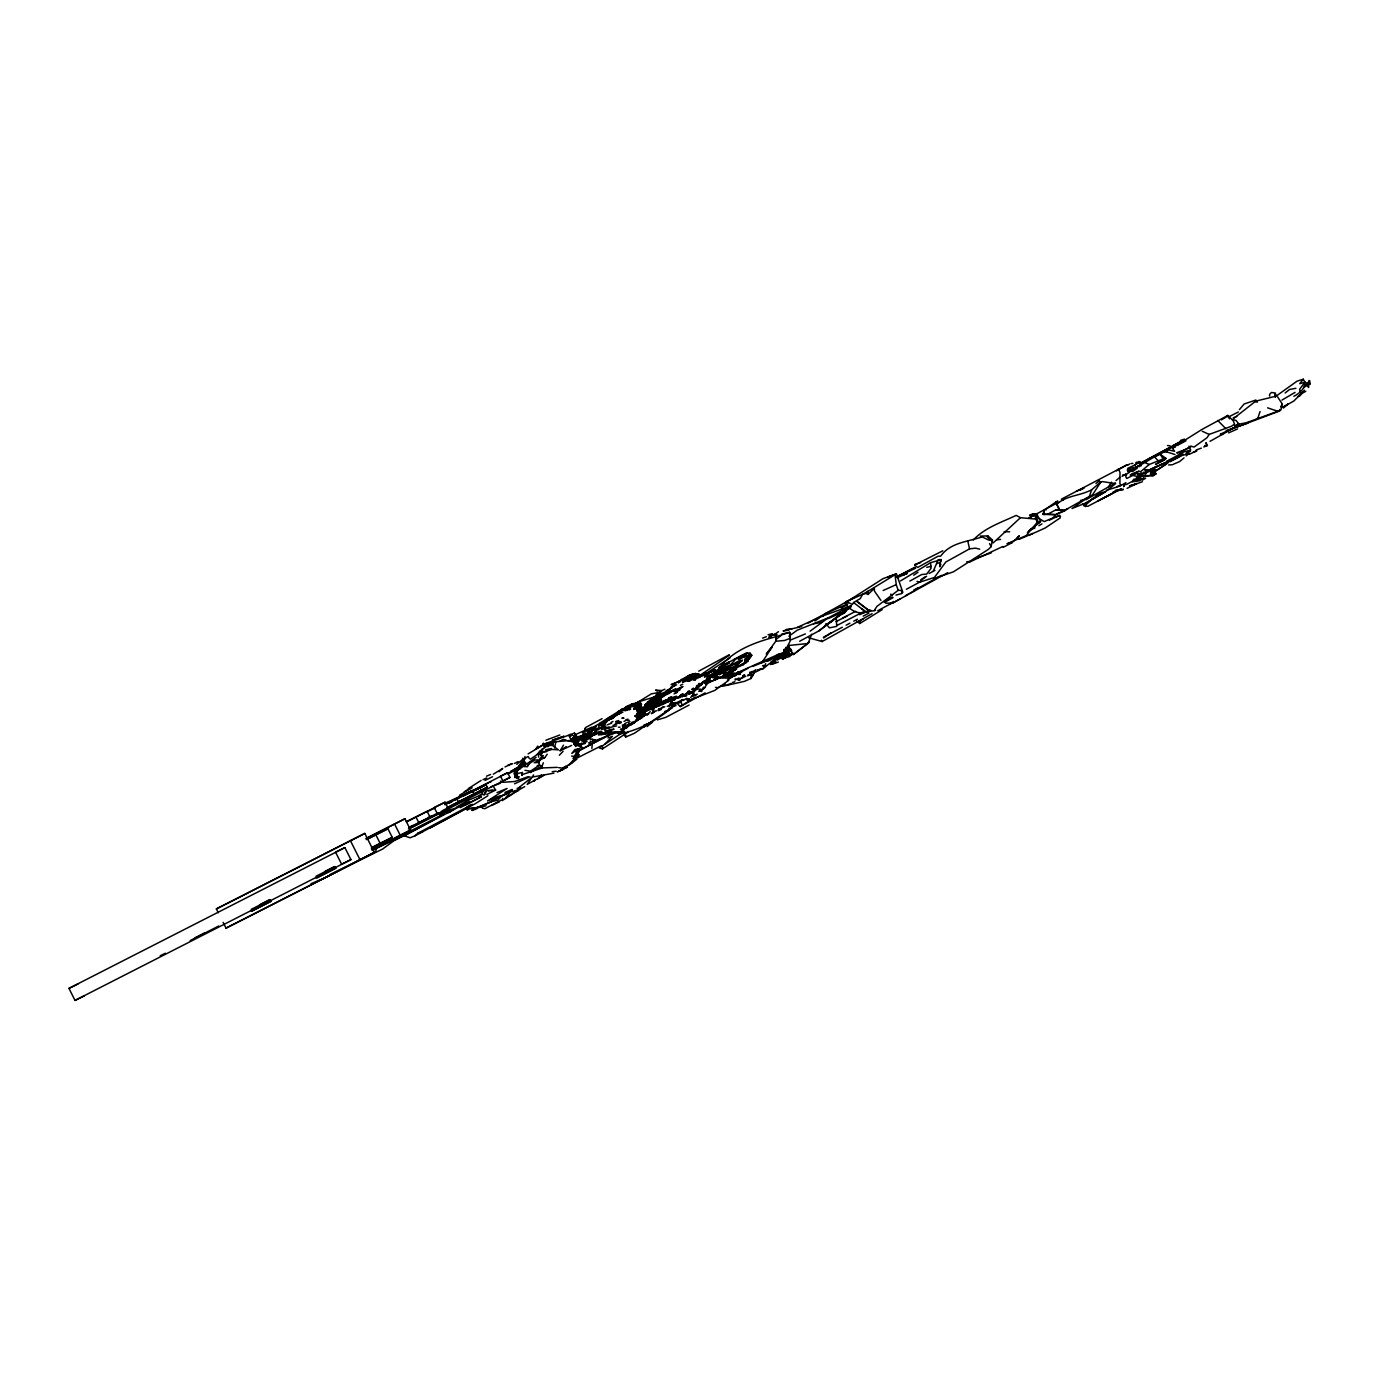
<?xml version="1.0" encoding="UTF-8"?>
<svg xmlns="http://www.w3.org/2000/svg" width="1379" height="1379" viewBox="0 0 1379 1379"><rect width="100%" height="100%" fill="white"/><g stroke="black" fill="none" stroke-linecap="round" stroke-linejoin="round"><path stroke-width="1.5" d="M750.745 673.624L750.004 671.987L750.038 674.659L748.039 674.676M630.289 725.113L634.702 722.337L637.546 718.787L637.77 717.201L635.926 716.459L637.27 716.77C637.322 714.288 637.201 716.735 637.736 718.338L636.546 719.131L639.701 716.718L638.305 716.063L639.339 714.322L638.132 715.236C638.339 715.96 636.719 711.995 639.873 709.702L641.597 709.409C641.838 707.151 644.665 709.03 642.028 708.306M639.115 713.339L640.649 710.495L638.081 712.219M637.253 720.683L639.063 718.787L636.047 721.114M784.754 651.078L786.185 652.267C786.961 647.251 787.495 655.232 786.271 649.664L785.254 650.664L786.444 653.422L787.788 653.387L786.478 654.249M640.632 704.359L638.736 706.513M933.997 578.577L953.475 571.82L988.467 549.307L991.122 546.653L992.449 539.982L987.916 535.931L980.314 536.069L988.674 540.034L992.449 539.982M792.442 653.525L791.167 654.353M639.494 710.426L637.115 710.064L641.476 706.462L639.322 704.6L640.356 702.962L638.081 705.048L632.444 706.565M521.107 763.88L520.728 766.328L519.159 765.759L520.021 768.706L519.159 765.759L523.399 759.226L528.123 756.502L529.502 758.622M577.284 738.937L575.043 736.265L572.113 735.231L570.165 736.455L570.113 734.404L568.924 735.679L571.458 740.368L553.393 741.954L544.171 745.384L548.566 746.418L544.153 746.832L544.739 743.867L574.405 733.111L577.094 736.972L574.405 733.111M635.598 704.583L632.702 705.393C647.372 701.997 638.736 702.566 632.203 703.842M704.617 675.003L704.238 675.848L707.496 674.348L706.531 676.21L707.289 675.451C705.427 677.261 708.703 675.762 707.841 678.089M783.962 649.871L786.444 653.422L782.617 656.214L784.341 650.785L784.151 653.663M1310.05 383.241L1309.74 384.62L1309.809 380.742M791.218 650.922L792.063 653.698L790.512 655.249L788.167 655.111L787.03 652.698L788.443 650.061L788.047 647.216M778.756 656.818L781.203 655.628M592.056 729.784L593.142 727.216L600.796 722.855M728.336 672.297L733.852 674.245L762.794 661.265L772.033 647.13L766.293 654.094L775.791 641.235L776.101 636.684L789.719 632.306L790.115 641.166L784.461 652.319L778.911 655.801L753.193 666.229M634.685 706.014L635.65 705.496L634.081 706.634C638.994 706.737 635.719 703.031 632.22 705.445M860.875 619.602L859.789 623.515L882.146 609.673M641.942 712.271L642.855 711.53L641.269 713.701L640.976 712.805M702.807 674.917L698.619 675.21L695.412 673.417M701.618 691.568L699.998 690.483M645.096 713.236L644.838 715.011L643.683 715.408L643.993 713.891L639.253 719.252L642.131 717.442L644.286 713.701M792.46 653.06L792.373 654.232L792.236 652.767M843.362 612.19C850.533 607.984 841.621 615.844 838.656 615.293M638.736 715.339L637.563 716.184M939.668 564.321L941.254 559.65L930.566 562.684L931.066 568.303L926.705 574.06L921.689 574.526L909.864 581.059M470.015 804.991L467.946 807.491L430.455 827.848M578.766 751.951L579.008 748.642L574.802 749.642L571.82 753.451L579.008 748.642L578.766 751.951L573.009 758.312M1028.751 535.431L1045.265 527.95L1060.279 517.849L1059.348 515.108M1150.586 474.066L1154.516 471.308L1155.947 473.755L1150.586 474.066L1150.689 472.583L1154.516 471.308L1154.912 469.877M1293.847 396.29C1299.259 393.584 1305.017 388.844 1304.93 382.242L1303.276 379.208L1297.053 381.156L1276.075 396.152L1255.7 401.151L1233.55 418.544M517.487 774.653L516.142 776.015L518.659 778.532L517.004 777.997L515.487 773.878L517.47 770.43L536.138 757.347M734.8 660.334L730.267 664.937L719.941 671.263L720.062 673.555L710.34 676.882L717.39 674.262L713.064 676.744L717.235 675.158L715.546 676.779L712.34 677.572L717.235 675.158M694.171 690.931L701.945 684.26L697.274 686.328L698.481 685.604M750.038 674.659L750.228 672.745M664.609 711.581L668.556 709.944L634.34 733.3L625.738 737.007L625.911 735.3M635.219 706.048L635.029 707.013L635.753 706.238M869.408 609.88C861.909 615.948 852.119 611.88 846.482 605.14L845.31 602.761L846.603 601.485L862.53 594.332L866.133 593.418L868.046 594.47L868.391 591.074L896.436 573.854L902.728 591.953L901.521 593.659L896.005 595.056M706.979 680.519L702.945 681.743L706.151 680.278L706.755 678.554C711.495 678.14 707.806 677.727 709.495 677.71M784.099 651.922L784.513 649.509M790.15 649.561L790.27 648.423L791.701 650.733L788.978 648.406L789.305 647.268M785.065 650.974L784.099 654.991M522.4 772.516L521.986 775.429L522.4 772.516L515.487 773.878C521.107 779.687 515.936 778.221 513.988 773.585L515.66 769.947L522.555 765.517L520.728 766.052L515.487 773.878M573.992 740.489C571.389 738.075 570.165 742.195 572.233 741.471L572.871 741.075M634.978 716.097L638.167 714.908L634.978 716.097C641.563 712.322 633.306 706.307 636.839 705.445L636.167 705.927M579.456 736.179L570.596 741.006L578.697 739.437M639.322 705.427C635.46 710.03 639.235 708.909 640.201 706.513M651.957 698.929L653.353 697.774L650.198 701.256L651.095 700.98L648.751 701.463L652.077 699.17M810.094 631.186L827.969 617.982L851.257 605.709L818.798 630.961L799.665 641.252M639.822 708.151L639.528 709.34L642.183 708.444L641.597 709.409L642.907 710.357L645.372 709.737L645.131 712.098M787.03 653.68L788.081 652.267L784.255 656.473L784.737 653.991M709.065 680.864L709.168 679.95L705.462 684.191M740.471 673.107L738.782 672.762L738.592 674.434L740.489 674.314M735.248 678.796L735.093 680.054L738.972 677.968M514.919 775.791L518.211 777.308L514.781 777.36L515.108 774.895L514.936 777.428L518.556 777.135M825.883 623.636L829.382 627.859L836.725 626.376L836.363 618.861M639.184 712.564L638.632 715.098L639.184 713.219M725.182 684.156L722.251 686.346L744.419 681.364L750.831 678.554L751.538 673.486M554.582 747.952L555.72 742.488L553.393 741.954L552.514 745.384L558.392 749.848L552.014 749.435L537.345 753.968L544.895 747.47M585.868 735.386L588.247 734.731L593.591 729.439L595.142 728.767L595.107 729.732M637.736 712.047L639.873 709.702L636.96 710.151L638.029 709.995C636.46 711.478 640.046 714.529 635.926 716.684M783.686 656.076L784.289 654.766L782.186 656.611M558.65 767.672L562.666 768.155L571.716 763.121L575.577 758.416L576.284 753.968L574.647 756.364L571.63 756.071M589.626 734.748L589.074 736.076L592.487 735.49L584.3 738.782M648.957 701.825L647.354 702.618L653.215 698.239M655.404 704.79L657.214 703.014L654.111 704.721L657.076 703.807L658.111 701.601L661.696 700.928L658.834 703.893L661.265 700.98L658.662 702.928L660.334 702.635M1162.583 455.966L1166.013 458.414L1163.807 459.948L1163.014 456.845L1159.842 453.691L1128.332 472.204L1137.003 467.619L1130.987 470.808M639.615 716.58L640.166 716.063C640.356 713.632 643.2 714.65 644.321 711.685L642.597 712.598M1281.936 404.443L1281.108 409.287L1279.143 410.77L1246.392 422.698L1236.894 424.646M643.683 710.668C637.546 714.787 641.321 708.944 639.597 707.617L640.201 707.151M621.36 733.3L599.296 747.918L602.416 748.935L602.744 747.073M663.006 702.394L660.92 704.186L668.367 699.067L665.057 702.514M889.765 603.985L892.299 602.899L877.751 610.725M525.037 756.468L523.537 762.811M588.816 733.99L589.609 732.732M649.268 702.652C650.802 700.928 648.923 703.428 647.458 702.118L648.63 701.773L648.233 702.687M655.094 696.619L659.265 692.413M543.326 762.811L542.188 765.897L530.277 772.464L530.57 771.085L539.482 765.207L542.188 765.897L542.343 767.931L522.176 774.619M578.628 749.917L577.68 752.934L578.921 755.002L574.44 759.743M576.439 739.989L578.37 738.713L576.043 738.868L578.473 739.454M1146.535 471.239L1147.742 469.515M640.89 713.908L638.305 716.063L641.011 715.287L640.166 716.063M516.677 773.309L517.177 770.999L515.66 769.947M635.702 706.634C638.632 709.53 636.667 709.875 640.873 711.736M751.831 655.215L744.539 659.49L746.384 659.283L745.246 660.955L749.555 658.714L745.039 660.558L751.831 655.215L746.642 652.784L724.716 664.437L721.096 669.263L711.202 674.727L706.324 675.71M788.081 652.267L787.547 654.094M638.443 709.53L639.373 708.72M709.668 680.674L708.944 682.657M640.459 704.393L640.339 703.204L641.097 705.669L639.942 706.427M573.767 741.54L574.733 741.592L574.06 744.35L576.784 744.97M649.75 701.687L649.044 702.428M898.177 578.439L898.418 577.439M592.367 743.091L591.85 748.504M687.018 693.534L663.954 703.445L681.329 696.016M783.427 654.336C785.737 653.215 782.376 655.628 783.703 653.232L782.358 655.818M651.819 699.567C649.095 701.859 651.974 698.705 651.078 700.446M1260.061 411.511L1258.01 417.665L1256.2 419.302M502.818 798.338L502.232 800.613L512.678 793.925M610.569 718.39L609.259 719.562L623.429 709.271L621.86 710.03M642.942 709.926L641.924 710.185L643.286 708.703L645.372 709.737L643.217 711.15M719.528 674.641L736.576 664.988L740.73 659.783L731.111 665.35L721.458 667.608M698.067 675.072C696.205 671.228 687.483 675.762 684.329 678.365L694.154 675.02L689.121 676.434L692.413 674.314M649.888 700.687L651.905 699.36L650.112 700.222M376.657 848.085L375.622 851.584L325.134 877.682L310.999 883.698M643.303 714.925L643.959 715.201M645.475 711.788L644.217 714.908M707.393 676.503L709.151 677.175L707.203 676.641M942.805 550.807L914.553 565.08L917.776 567.407L937.961 556.271L940.719 556.116C950.097 542.757 967.144 541.809 981.262 537.189M933.221 571.371L937.961 560.219M582.231 743.109L580.111 747.177L582.472 747.78L575.233 754.692L578.284 757.312L577.284 757.261L577.422 755.468L578.921 755.002L575.388 751.193L577.68 752.934M664.419 695.706L650.922 702.273L652.595 700.187L649.63 701.515M742.092 670.797L741.626 672.176L733.852 674.245M637.805 713.822L637.012 714.184L637.925 712.65M642.131 707.289L641.252 707.53L642.631 707.927M638.787 706.307L637.598 705.565L637.46 709.013L636.357 708.513L636.702 706.927M784.651 652.267L783.996 654.198L783.617 652.853M1308.171 382.931L1309.033 380.432M1046.04 509.989L1046.42 508.937M1308.619 385.517L1308.619 387.516L1306.999 385.241M811.714 634.202L808.146 643.269L793.27 654.68M1044.334 510.971L1042.783 514.315L1047.644 514.281L1055.676 509.92L1064.76 510.282L1089.307 496.474L1091.772 489.666L1100.89 481.892L1098.58 481.081L1100.89 481.892L1100.149 483.236M654.129 699.446L682.743 686.604L676.899 690.241M521.831 764.776L522.624 762.656L525.313 762.122L525.692 762.897L520.762 764.483L519.125 767.707M1180.786 455.294L1172.598 459.948L1183.148 454.053M788.443 650.061L789.029 647.923M789.995 653.663L789.34 655.37L789.288 651.905C790.012 654.042 786.271 651.922 788.288 651.112L788.978 648.406L790.563 651.06M709.151 677.175L707.892 676.693M643.01 714.322L643.372 713.391L639.977 716.528M672.366 691.224L675.658 688.673M689.345 681.295L691.431 679.968M575.25 743.609L574.06 744.35L577.939 743.643L577.715 742.385M661.713 703.049L666.574 699.791L663.161 701.118M781.341 657.145L780.186 657.145L784.117 655.49L780.307 657.352M483.495 790.253L482.081 793.701L479.151 795.752L467.757 800.509L456.242 807.301M643.614 712.615L642.7 712.116M791.563 654.87L792.597 654.111M606.605 720.269L607.725 718.942M709.875 679.985L709.771 678.727M639.253 719.252L640.201 717.976M577.87 750.865L588.816 745.522L590.419 741.885M637.546 718.787L638.718 716.718M644.924 707.72L661.506 699.291L658.593 700.084M588.661 733.076C588.592 730.474 587.868 734.111 589.522 732.318M698.67 691.189L701.239 690.845L703.79 687.742M537.189 765.655L539.482 765.207L538.827 762.449L539.982 759.932L544.757 757.657L547.204 754.227M775.55 634.064L774.688 634.495L776.411 634.719M591.953 731.663L592.125 730.715M485.529 791.46L483.822 795.08L485.546 793.494M625.239 708.168L623.67 709.375L630.358 707.237M1227.534 430.61L1279.005 411.218L1279.815 409.494M655.611 702.376L643.769 709.651L649.75 706.789L648.044 708.013M674.952 699.774L668.108 701.549L676.606 696.671M772.102 635.305L772.757 633.944L770.809 635.236L771.602 636.598M1033.578 515.35L1036.767 513.936L1040.576 521.452L1027.389 532.432M444.055 811.404L443.952 814.231L406.253 834.76L410.252 830.21M672.176 701.325C670.108 703.462 673.331 702.601 669.453 704.273M1102.217 481.564L1115.611 483.615L1105.355 491.82L1086.256 502.801L1072.017 508.523L1086.704 498.233M636.736 709.53L637.684 707.892M751.003 678.554L753.675 672.831M615.379 716.356L620.171 711.512L604.881 721.062L613.362 716.684M679.606 688.397L681.709 686.966M628.652 705.807L625.67 707.651L629.186 705.669L626.962 706.634M765.242 664.575L765.724 663.609M575.595 742.695L579.852 739.885L576.594 742.747L578.508 743.677M644.286 716.08L644.131 714.891M649.871 701.497L654.611 697.136L659.834 695.188L654.611 697.136M542.24 748.849L538.499 753.675L530.432 759.174M638.391 708.375L640.804 707.117M637.46 713.857L638.511 712.633M1035.319 518.521L1037.163 515.091M640.218 707.031L639.287 707.22M1138.054 475.479L1142.95 473.859L1143.949 472.014M637.736 709.892L639.873 709.702L638.029 712.409M940.909 564.287L939.84 566.769L939.771 564.752M683.105 681.536L682.484 682.312L694.482 678.261L699.946 674.538L695.843 674.848L684.846 680.519M705.152 686.828L707.031 684.105M987.916 535.931L987.312 537.017L992.432 541.723M573.319 741.316L577.18 742.161L576.163 742.195M637.477 714.667L640.649 713.874L639.511 714.512M752.176 676.624L755.606 670.573M601.985 731.818L590.281 735.093M1138.985 466.654L1139.606 465.55L1137.192 466.654M485.08 793.597L486.597 790.925M543.36 743.126L542.585 744.212M638.753 706.376L640.821 705.083M637.012 714.184L638.391 712.909M690.638 697.446L693.792 694.43L691.706 696.361M1085.945 499.784L1115.421 482.943M585.334 742.953L584.196 742.798M644.045 710.633L643.562 711.426L645.579 710.909M1100.89 481.892L1092.461 494.906L1089.307 496.474M523.968 766.603L527.243 766.638L529.932 762.139M1111.491 482.133L1108.233 487.27M744.108 674.779L742.85 676.399L744.712 675.055M571.664 745.418L560.15 750.728L563.494 745.143M680.45 696.878L686.794 695.533L684.605 695.809M694.361 689.638L692.155 691.655L693.396 691.603M866.133 593.418L868.391 591.074L862.53 594.332L860.272 598.607L853.549 602.52L852.343 604.502L846.603 601.485M861.513 608.587L866.046 612.035L874.269 610.621L876.872 606.415L898.16 590.35L900.849 590.333L902.624 592.677M689.983 675.52L687.742 676.106L690.534 674.624M605.467 727.336L601.606 727.595L606.639 721.665L618.499 711.909L622.377 710.133M602.192 733.421L603.485 732.628M1163.652 458.707L1149.19 464.499L1140.623 471.687L1138.933 471.29L1130.211 474.945L1138.761 471.204M1175.322 447.037L1172.529 447.951L1201.816 429.524L1227.844 415.424L1233.395 420.974L1234.533 424.232L1231.361 426.301L1209.159 434.419L1207.073 437.677L1194.128 447.02L1191.146 446.331L1179.597 452.674C1169.099 454.329 1190.094 449.054 1190.835 446.175M635.426 720.872L636.064 719.872M673.245 699.36L674.279 697.74L672.021 698.998M671.314 703.6L672.073 702.721M642.786 708.185L646.182 705.238M602.364 726.405L603.209 724.699M1280.695 406.805L1282.367 404.15L1277.592 396.842M527.243 766.638L529.277 763.57L534.931 759.984L539.982 759.932L534.19 762.69L538.827 762.449M708.513 677.813L706.151 680.278M1125.074 484.443L1123.575 486.701L1124.902 484.236M730.215 667.04L720.217 673.142L729.715 668.625L722.63 672.211L725.078 671.935L720.062 673.555L725.182 667.057M741.092 655.749L746.022 655.025L738.161 658.834L747.159 656.111L750.521 653.456L749.521 653.215M1239.393 409.615L1244.134 404.013L1255.924 399.996M634.185 707.91L634.736 707.082L636.891 708.547M671.056 704.048L672.211 701.945L671.866 702.962M533.604 774.912L527.192 784.375L543.74 775.274L537.672 778.859M590.022 729.922L587.471 732.456M651.129 701.704L646.423 706.22M672.521 698.05L676.417 696.136M610.863 732.18L620.067 731.87L628.824 725.975M578.284 757.312L577.422 755.468L568.734 765.259L576.887 759.157M788.978 652.939L789.529 654.353L787.116 655.473C787.633 651.629 784.582 657.076 785.254 653.318M1127.867 465.171L1129.815 463.878M574.457 742.074L573.647 739.971M534.104 781.376L535.362 779.583M537.776 746.091L535.466 749.349L544.739 743.867L553.393 741.954M649.25 707.617L653.715 703.049L648.009 704.462L650.13 704.031M394.859 839.449L388.395 842.293L403.892 835.26M780.48 656.904L783.806 655.835M602.847 724.578L603.192 725.526L604.174 723.285M605.64 731.335L604.985 732.249L614.051 729.129L612.5 729.474M646.079 703.962L644.665 705.514L647.13 703.324M694.482 674.9L696.274 674.348L693.051 675.193M638.322 711.581L637.874 712.822M746.384 659.283L746.504 661.386L749.262 658.559L745.039 660.558M579.869 738.972L582.576 738.972L587.644 735.61L586.127 736.041M647.199 713.874L639.391 718.304M670.918 698.239L671.607 697.291M639.304 709.668L637.064 709.857M650.457 700.049L650.802 699.481M643.045 714.581L641.045 716.563L642.631 715.029M599.71 724.285L598.951 725.285L601.434 723.941L599.71 724.285L600.692 723.199M651.698 699.998L668.987 691.12L664.282 692.861L667.97 691.327M691.655 693.378L692.586 692.741L687.707 693.999M607.208 721.062L605.122 723.475M666.988 700.325L663.902 702.704L669.504 699.463L667.764 700.446L670.401 701.446M708.858 673.159L705.669 674.607L715.408 669.66L710.444 672.435M973.264 540.051C984.606 527.778 1001.378 522.382 1016.185 515.384L1020.443 517.694L1036.698 519.193L1037.336 522.227L1026.148 535.621L1008.066 543.24M783.151 656.214L784.289 654.766M718.873 669.418L720.131 667.798L711.202 674.727L717.321 672.073L719.528 670.125L718.873 669.418L723.716 669.246M786.668 653.767L785.806 654.887L786.909 653.853L787.961 654.784L781.669 657.645L783.703 656.49M1303.672 387.62L1309.102 384L1304.93 382.242L1299.57 389.326L1300.276 392.222M664.35 703.652L645.251 711.374M737.989 680.054L739.833 679.899M842.586 613.741L845.155 611.983L840.259 613.5M650.922 702.273L653.37 700.308M656.956 694.551L658.145 693.068M1303.276 379.208L1299.725 383.672L1304.93 382.242M649.543 702.049L652.353 700.928M639.597 713.391L638.425 714.391M593.332 728.974L592.539 729.956L593.884 728.353M505.11 798.475L511.885 790.184L490.838 801.837L471.721 810.059M614.276 716.046L622.963 712.047M638.029 720.045L639.063 718.787M602.071 721.751L622.515 708.944M639.149 716.77L642.476 716.684M644.079 711.926L644.769 709.789M1145.242 474.204L1146.845 472.29L1153.585 470.17M784.565 653.905L785.444 654.336L785.392 652.974L785.444 655.008L787.099 654.301L786.323 653.508L786.513 654.991L786.702 652.301M518.125 777.653L518.832 776.808L516.142 776.015M786.323 653.508L784.255 656.473M538.913 777.773L541.344 774.929M590.281 733.266L591.091 732.318M642.011 707.72L641.045 708.392M993.19 542.912L1020.443 517.694M1304.5 390.171L1293.95 400.944L1282.539 407.426L1288.245 403.892L1283.418 408.046M610.207 730.043L605.278 732.404L605.984 731.887M639.718 715.891L640.494 715.029M643.855 711.426L652.215 707.393M663.04 706.875L658.231 709.978L658.903 708.668L660.334 709.271M703.204 689.052L705.324 687.207M1164.531 460.069L1155.568 464.378L1166.013 458.414M1210.021 441.332L1236.084 426.645L1238.687 423.732L1236.084 420.509L1232.654 419.44M575.043 736.265L571.682 739.092L575.043 736.265L575.75 738.954M408.632 831.503L405.84 834.571L376.467 848.119M637.46 714.305L637.908 712.96M636.288 706.841L635.943 705.324M544.739 743.867L528.123 753.899M634.805 722.01L630.686 724.578M676.882 703.083C660.8 718.166 641.235 729.732 619.395 734.024L616.292 732.111M645.269 704.979L647.061 703.755M641.924 710.185L644.321 709.737L643.545 709.323M822.746 616.551L825.107 613.689L847.913 603.761M1301.707 393.618L1299.518 395.945L1303.534 391.774L1297.622 396.893M673.659 700.204L674.607 699.205M719.39 667.781C733.473 649.888 755.399 642.183 776.101 636.684M501.835 795.924L497.836 800.13L490.838 801.837M650.25 705.617L651.767 706.014L657.214 703.014M1269.611 394.377L1271.421 392.481L1275.575 393.101M725.009 670.211L719.941 671.263L720.303 672.366L736.989 662.506M578.301 744.66L580.111 743.471L578.37 744.591L578.353 743.384L578.301 744.66L580.507 744.022M626.29 706.927L627.841 705.824L625.67 707.651M652.457 722.217L647.027 726.578M737.144 679.071L738.73 679.623L742.04 677.589M607.725 731.491L609.673 731.715L611.88 729.353L609.966 729.508M559.34 755.209L563.132 751.296M638.753 702.669L636.322 703.411L638.563 702.583L640.39 703.549L637.839 703.324L639.649 702.825M1140.054 473.79L1136.899 473.376L1126.781 478.461M705.134 674.607L707.134 672.59M652.681 699.429L658.972 696.929L655.473 699.929L665.074 694.051M1116.025 480.599L1119.714 477.41M601.606 727.595L603.399 726.785L594.814 729.163M622.205 710.013L621.119 710.874M734.49 676.331L736.645 674.814M578.163 740.713L575.732 741.592L577.077 741.006M578.525 737.817L577.215 739.006M675.779 703.066L683.036 699.532L680.588 700.86M516.78 764.38L522.969 759.105M631.53 722.596L633.357 721.82M1135.641 464.309L1139.847 461.81L1138.864 461.482M531.898 777.36L519.176 787.34M619.688 711.581L621.05 710.254M652.146 701.842L655.801 700.342L652.095 702.376M657.076 703.807L658.628 702.342M653.68 711.702C651.491 709.702 656.042 709.306 652.146 709.358M1040.576 521.452L1028.751 530.932M1132.366 481.874L1139.657 480.771L1143.691 477.703M707.668 677.279L708.134 676.779M599.882 728.681L596.573 729.232L598.538 728.267M641.407 706.307L640.563 707.099L641.614 707.082M647.268 715.115L648.802 713.667L641.045 716.77M1003.205 547.342L1011.927 542.723L1019.391 535.793L1017.409 537.551M507.834 773.895L520.624 765.328M1122.058 476.341L1128.97 472.669M1082.325 504.231L1085.239 505.421L1090.651 500.474M711.736 676.761L720.166 672.349L706.582 676.658M469.274 801.544L403.978 835.76L410.115 837.777L414.993 835.829L417.889 833.192L472.376 804.319M584.748 728.371L584.886 730.06L585.834 727.388L602.071 718.649M679.916 695.964L681.812 694.24M677.744 704.014L680.278 706.565L695.412 697.033M578.49 737.334L588.764 733.249M637.322 720.2L638.529 719.7L635.926 720.717L640.649 718.252M499.043 771.723L502.732 768.431L493.286 774.188M696.55 685.863L706.272 680.778M1186.216 455.897L1188.819 453.605L1182.251 455.432L1169.84 461.827M684.018 695.602L682.312 696.671M1129.435 469.394L1127.281 469.774L1127.746 470.877L1129.435 469.394L1133.055 469.412M713.788 679.14L719.045 676.434M694.878 690.327L695.533 689.759L693.775 690.62L695.464 690.62M610.656 719.338L612.293 718.183M768.999 663.868L762.708 669.229L757.295 669.798M845.31 602.761L882.991 578.663L896.436 573.854L888.024 576.905M658.455 693.413L661.265 691.103M739.127 671.642L727.371 680.106M808.37 642.976L809.404 642.097M693.189 678.106L695.102 677.141L691.706 679.175M722.165 686.035L719.011 686.794M1184.027 457.862L1179.597 461.586L1173.443 464.189M493.682 786.961L495.613 790.098L486.856 794.459M656.145 698.222L660.455 696.171M653.043 711.357L653.594 710.237M745.987 662.713L748.211 660.886L734.197 668.16L745.987 662.713L744.384 662.989M823.625 637.994L830.761 632.961M1153.62 469.653L1152.379 469.584M648.716 712.943L650.285 711.685M574.233 743.264L575.767 742.419M640.873 709.358C638.494 713.495 638.115 708.513 639.977 711.478M736.765 667.695L743.333 664.592M701.221 683.708L702.618 683.57L700.722 683.708M737.575 672.107L738.937 672.538L735.266 674.538L738.61 672.297M516.97 769.758L519.211 767.965M591.281 731.939L586.299 735.559M588.264 738.437L591.143 737.731M713.822 680.157L727.233 674.607L736.489 668.97L727.233 674.607L707.375 683.174M868.046 594.47L874.372 588.35L874.407 591.022L880.905 600.365M464.154 791.891L470.136 788.047M610.414 718.993L613.896 717.356L611.811 718.304M771.792 661.524L773.878 660.369L771.757 662.041L773.619 661.61M1285.142 392.981L1289.624 389.447L1295.898 388.309M674.107 693.913L676.503 692.034M638.27 718.338L642.131 717.442M646.355 711.202L650.043 708.685L646.579 709.564L649.25 709.392L650.526 707.737M623.997 729.457L621.998 730.267L623.808 729.732M588.247 734.731L589.609 733.68M683.019 693.671L677.537 697.757M594.918 727.319L596.245 726.285M655.801 700.342L654.077 701.67L657.628 700.635L654.835 702.083M673.486 691.551L675.986 689.603L673.486 689.638M655.421 707.168L659.576 704.928M777.36 660.11L778.359 659.352M590.608 731.456L591.712 730.629M587.385 734.438L583.886 735.921L589.333 733.007M772.516 635.288L773.223 634.754L771.447 634.771M808.887 642.476L794.442 653.749L792.597 653.215M1057.279 509.868L1058.986 508.575L1055.642 502.18L1058.986 508.575M599.744 723.354L601.192 722.234M1281.987 400.082L1295.071 392.377M694.206 673.866L690.724 675.262M769.878 663.316L771.723 661.903M1095.926 483.512L1099.218 480.978M1142.312 475.962L1144.76 476.686L1155.947 473.755L1152.913 476.083L1145.484 475.41L1138.899 476.944L1136.365 477.927L1142.501 478.823L1132.969 480.478M601.416 729.577L616.603 725.888M681.347 687.69L682.743 686.604M599.141 725.716L600.158 724.94M696.826 685.932L695.843 687.725M1178.493 457.121L1148.586 470.308L1144.708 469.946L1148.052 470.532L1152.827 468.757L1173.908 458.397L1166.479 461.517L1183.734 451.984L1190.715 449.968L1188.922 446.124M683.26 679.64L671.125 684.673L687.656 677.934M774.429 634.599L778.428 631.703M1055.935 502.18L1057.641 500.887M640.873 717.545L643.321 715.856M775.86 639.494L780.876 635.719M818.798 630.961L839.656 615.482M693.499 688.104L691.568 689.448M607.932 718.511L610.104 716.908M603.002 722.596L605.519 720.717M920.689 580.645L926.567 576.267M1057.228 503.835C1066.881 495.32 1080.671 495.802 1091.772 489.666M603.14 725.923L605.019 724.509M544.153 746.832L553.117 743.971L544.171 745.384M602.554 723.441L605.519 721.062L600.52 724.303M656.094 705.979L654.042 706.772L657.921 705.152M784.289 652.974L773.688 658.455L769.103 659.196M398.083 837.674L382.535 849.102L330.133 874.458M634.081 708.496L635.46 707.479M624.946 723.768L626.411 722.699M781.979 654.232L779.497 656.042L780.376 655.387M672.762 690.207L669.556 693.206L662.523 696.447M831.916 621.222L825.056 625.549L840.466 614.758M465.999 807.904L468.688 805.957M602.571 723.027L604.778 721.424M590.212 734.042L588.661 734.317L595.332 732.37M691.034 677.503L692.224 676.641M788.909 636.219L797.269 630.169L827.969 617.982M579.352 737.765L582.179 735.49L581.007 735.765M734.886 673.435L728.44 678.089L719.631 678.02M728.784 680.295L714.874 690.362L688.293 700.704M650.974 701.359L652.595 700.187M704.307 672.642L707.513 673.676L699.222 675.917L729.474 655.128M774.308 658.455L776.446 657.697M696.533 678.037L692.672 679.795L701.032 676.296L698.481 677.796M815.041 620.912L821.194 616.499L851.257 605.709L845.603 610.983L827.883 618.688M635.805 708.048L633.823 709.461L637.184 707.099M775.912 661.317L770.309 664.592M724.716 664.437L718.89 667.97L729.095 663.161M774.843 659.886L772.585 661.506L775.843 659.92M641.545 708.599L649.078 705.41L647.372 706.324M468.36 788.581L481.03 780.462M1132.4 471.67L1136.951 468.464M638.374 710.65L639.27 710.03M899.229 576.836L907.227 573.354L902.004 575.267M690.189 677.33L691.275 676.572M449.657 812.076L455.191 808.215L444.727 811.852L449.657 812.076L448.227 812.679M763.794 666.781L765.793 665.385L763.259 666.85M639.442 708.151L640.494 707.41M659.524 709.857L658.472 710.599L661.403 709.375M667.936 710.788L672.556 707.565L668.712 708.358M585.179 743.522L579.042 744.936M1238.687 423.732L1234.826 426.421L1234.533 424.232M587.747 733.214L586.161 734.317L589.85 731.99M631.186 724.768L634.702 722.337M913.708 575.215L918.018 572.251M1165.703 464.413L1155.947 470.791L1154.051 468.619M675.503 693.43L677.399 692.137M746.918 658.076L751.193 655.99M1168.065 462.844L1155.947 470.791M632.53 723.199L622.463 726.526M807.766 643.528L788.564 645.493M560.15 750.728L566.252 746.556M685.466 694.189L689.569 690.982L687.88 691.465M754.175 670.866L755.778 669.763M921 579.594L924.792 577.043M504.973 792.408L512.195 789.46L505.783 794.373L487.545 800.923L507.076 788.46L496.974 792.597M584.075 738.041L586.833 736.731M651.112 709.168L650.112 709.495L654.232 707.996M628.393 731.887L602.416 748.935M1163.807 459.948L1159.842 453.691M1229.43 418.854L1227.844 415.424M459.431 795.304L472.135 787.737M683.001 680.864L684.863 679.606M1043.61 510.54L1055.642 502.18M1091.565 499.25L1096.753 495.768M1031.389 529.622L1034.767 527.364M777.584 659.179L781.497 656.973M698.498 687.449L696.429 688.69M732.508 673.073L727.578 676.348L721.286 676.934M1137.692 465.895L1139.812 465.292L1139.399 466.602L1140.037 462.827M674.141 685.173L670.522 687.707L675.227 685.07M730.318 657.645L701.687 676.365M775.463 659.334L777.135 658.248M629.462 706.324L626.29 707.892M1030.13 515.901L1033.492 513.695L1029.527 515.074M545.894 740.213L559.84 734.99M651.336 713.357L654.611 711.805L651.577 713.684M676.227 697.498L674.624 698.136M890.472 603.468L893.506 601.485M656.783 694.844L655.611 695.585M517.004 777.997L518.832 776.808M582.334 736.472L579.559 737.282L584.851 734.921M609.863 717.683L612.845 715.977M627.359 726.733L628.962 725.699M639.908 704.048L637.167 704.945M705.427 682.708L704.548 683.277L705.72 682.795M678.985 702.428L680.588 701.411M538.499 753.675L540.706 754.623L542.154 753.71L538.499 753.675L538.586 757.105M586.265 735.507L588.178 733.904M638.218 715.339L639.166 714.736M627.1 706.755L617.844 711.736M735.11 664.471L740.351 661.179M628.445 705.634L632.358 703.704M596.383 732.473L601.02 731.249M729.663 661.679L722.355 665.609M744.729 662.351L748.125 660.231L745.212 661.489M1086.256 502.801L1105.355 491.82M1237.566 428.921L1228.568 432.868M712.15 674.727L710.237 675.917L720.166 672.349M687.569 692.861L688.38 692.361L687.414 692.534M692.896 693.775L694.309 692.879M930.566 562.684L900.504 580.938M634.926 703.997L651.319 693.878L660.679 692.172M1136.606 467.498L1135.572 468.136L1135.176 464.844L1139.847 461.81M659.265 696.412L661.162 695.24M504.197 794.942L511.885 790.184M784.03 650.629L783.651 651.836M1174.96 454.501L1167.323 452.105L1166.375 449.416L1174.615 451.295L1171.271 446.813L1140.795 463.085L1141.088 465.93M656.232 694.999L659.679 693.068M636.133 721.303L632.306 723.492M1238.376 411.976L1228.172 417.13M575.388 738.765L572.302 740.695L578.008 739.196L576.905 739.765M600.554 725.561L601.675 724.871M487.89 795.735L475.359 803.647L414.993 835.829M577.439 741.954L578.663 741.195M596.797 734.076L591.315 735.99M1154.895 457.018L1158.326 454.932M1221.501 419.854L1228.172 415.786L1227.258 415.82M653.577 709.754L651.974 709.944M708.703 682.364L711.357 680.761M728.181 677.106L733.49 673.9M774.998 662.42L772.05 664.213L778.359 662.11M572.785 740.333L573.25 740.678M760.191 669.556L761.794 668.591L758.347 669.884M1038.887 525.709L1041.955 523.882M616.172 714.615L614.775 715.442L618.447 713.753M686.742 698.274L682.846 700.635M747.78 668.367L729.232 678.554M580.921 743.884L575.422 746.47M656.301 706.531L658.214 705.41M605.157 743.85L612.397 736.386L607.967 737.92M745.884 661.058L748.78 659.352L746.504 661.386L746.573 660.127M1155.947 473.755L1153.43 475.065M635.771 702.945L637.925 702.497L636.408 703.083M592.677 729.974L593.591 729.439M778.773 658.783L781.6 657.507M905.503 595.78L908.451 594.039M1158.963 454.863L1165.548 451.002M1142.277 480.237L1145.604 478.289M594.211 729.06L596.021 728.009M730.956 670.918L734.766 669.28L723.803 674.952M621.55 710.788L626.014 708.789M1030.303 529.674L1033.44 527.847M647.802 703.686L649.612 702.635M602.02 732.628L598.383 734.076M671.177 696.791L668.367 698.429L670.073 697.464M623.498 726.699L624.808 725.94M1030.975 516.866L1058.727 502.146M673.573 691L675.986 689.603M788.478 656.283L790.581 655.077M1170.771 459.776L1167.117 461.879L1173.495 459.5M638.115 708.478L639.046 707.944M705.669 674.607L711.305 671.366M671.28 698.17L673.193 697.067M630.996 705.772L630.013 706.324L631.341 705.996M629.289 709.806L630.686 709.013M658.817 694.706L664.592 692.258M676.089 702.463L669.28 705.772L670.832 705.203M947.701 572.699L892.782 603.002L885.697 603.209M624.325 708.823L628.238 707.082L623.842 708.996M582.576 738.972L590.815 735.593M677.313 702.704L673.486 704.79M731.284 677.072L742.143 670.901M867.512 611.983L870.77 610.139M859.962 620.757L863.409 618.809M559.891 741.195L563.149 739.368L566.062 740.006M844.413 611.225L850.757 607.622M705.169 692.879L680.278 706.565M689.104 705.048L665.833 717.339L657.387 719.89M1133.641 480.719L1126.436 484.477M582.49 732.973L595.383 726.905M635.012 721.476L637.236 720.217M872.08 613.689L822.143 641.545L808.611 637.77M615.741 715.184L620.653 713.184M698.877 674.365L695.55 675.9M884.335 602.502L893.023 597.624M1152.827 468.757L1155.464 467.274M482.667 794.39L479.151 795.752M734.49 659.438L736.8 658.145M513.126 793.115L524.727 786.616M941.547 575.319L914.415 590.229M1167.22 450.071L1170.53 448.209M697.257 694.12L692.637 696.412M885.37 600.985L892.454 597.038M808.146 623.118L855.135 597.021M896.35 577.043L914.673 567.269M482.65 808.266L484.891 808.697L501.301 800.079M1140.795 463.085L1184.147 439.729L1172.426 445.917M913.57 590.246L917.966 587.816M892.782 603.002L900.418 598.796M579.094 750.883L610.207 733.835M508.868 795.804L518.59 790.46M785.116 655.37L786.513 654.991M607.915 728.302L609.259 727.578L607.07 728.181M969.075 562.304L1002.809 546.515M909.916 593.177L914.846 590.505M929.136 573.474L934.945 570.354M906.382 589.281L921.517 581.128M698.705 671.159L728.939 654.904M762.621 638.115L766.345 636.719M1116.421 470.842L1127.108 464.775L1061.365 499.181L1063.037 500.422M837.449 625.221L863.168 611.88M745.798 676.175L740.764 678.675M1067.156 509.282L1056.521 514.057L1052.625 518.073L1044.196 521.607L1037.146 517.297L1036.163 513.85M1060.589 516.263L1058.038 516.125L1049.436 520.142M510.437 771.482L518.09 767.413M628.996 709.513L630.306 708.806L625.015 710.874M672.418 686.932L676.693 684.811M784.927 656.732L779.669 658.628M1125.988 482.684L1119.576 486.218L1106.389 490.286M448.916 803.354L452.588 801.389M588.816 745.522L604.554 737.61M598.52 726.164L600.692 725.009M1177.201 445.486L1185.992 440.815M823.384 637.253L842.345 627.204M846.137 625.187L849.929 623.17M853.722 621.171L857.514 619.154M863.185 616.137L868.873 613.121M454.449 800.406L463.758 795.511M748.09 656.059L750.159 654.973M1079.964 490.234L1083.566 488.338M1113.663 492.734L1097.598 501.163L1121.317 488.735L1087.79 506.334L1083.808 505.869M489.786 782.41L491.148 781.686M611.104 722.424L612.966 721.441M1279.005 411.218L1280.712 410.304M476.496 789.529L485.839 784.634L487.235 787.168L447.124 807.922M721.717 671.004L729.887 666.833L726.181 667.057M722.286 676.227L736.489 668.97M1148.707 458.879L1156.964 454.553M1144.225 473.652L1146.845 472.29M372.554 850.36L444.193 813.748M748.814 654.336L750.521 653.456L747.832 653.198L738.472 657.111M745.246 660.955L749.555 658.714M464.654 805.405L481.495 796.683L460.293 807.646M979.711 549.204L975.642 548.152L969.575 548.842L945.822 562.011L934.428 577.456L919.759 582.145L916.983 581.369M499.508 801.751L491.613 805.474M604.588 726.785L606.088 726.009M624.032 721.389L626.1 720.303M744.781 661.954L748.125 660.231M777.256 657.076L778.756 656.301M465.447 794.632L488.511 782.893M842.862 617.913L855.652 611.328M612.638 717.752L614.603 716.735M639.46 710.616L638.391 709.961M777.98 658.697L779.824 657.749M1142.95 473.859L1145.294 472.652M218.296 912.777L216.365 908.933L364.814 833.416L374.467 852.618L226.018 928.136L223.122 922.379M364.814 833.416L216.365 908.933M68.95 988.381L344.871 847.602L350.938 859.634L75 1000.413L68.95 988.381L78.275 983.83M365.866 838.484L404.909 818.764L410.597 830.055L372.433 849.55M368.658 837.294L404.909 818.764M366.245 839.552L387.93 828.745L392.239 837.329L371.279 848.033M366.969 839.466L387.93 828.745M618.499 711.909L620.378 711.771L616.723 713.512M406.322 821.66L427.094 811.3L430.058 817.195L409.098 827.9M407.064 821.625L445.089 802.199L448.313 808.611L408.374 829.003M445.124 803.974L472.256 790.477L474.238 794.425L441.935 810.921M445.641 804.06L472.256 790.477M444.865 804.802L507.61 772.74L509.971 777.446L409.735 828.503M462.672 796.441L485.994 784.685L470.722 792.477M446.744 807.715L487.235 787.168M409.098 827.348L412.907 825.4M428.111 817.626L431.903 815.696M409.27 827.555L438.126 812.869M195.18 937.737L204.713 932.876M259.993 904.624L269.526 899.746M324.806 871.511L334.339 866.633M372.468 847.154L392.239 837.329M190.181 940.581L218.778 925.964M251.185 909.399L270.25 899.66M315.998 876.286L335.063 866.546M251.357 911.191L270.439 901.435M316.222 878.044L335.304 868.305M371.537 849.774L410.597 830.055M252.254 910.967L271.318 901.228M317.118 877.82L336.183 868.081M226.018 928.136L374.467 852.618M509.265 773.326L518.487 768.637M719.011 668.022L722.975 666.005M748.573 655.025L749.935 654.336M557.288 772.085L567.476 767.207M677.985 681.709L681.054 680.14M797.441 627.324L821.194 616.499M664.781 706.772L661.437 708.048M835.984 621.653L847.034 616.068M624.584 731.387L619.395 734.024L616.085 731.973M867.219 611.345L859.669 614.706M1172.598 459.948L1174.339 459.069M567.407 766.741L558.323 771.344L562.787 769.861M782.272 659.076L783.755 658.335M435.057 815.213L451.157 809.387M732.835 668.039L729.37 669.78L732.68 668.522M657.921 706.203L660.438 705.117M680.175 697.464L676.193 698.412M577.473 757.829L601.658 745.643M1158.101 465.533L1148.052 470.532M1142.415 481.736L1129.608 486.253L1136.744 483.391M608.673 719.648L609.914 719.028M677.796 690.965L679.968 689.879M846.62 609.57L850.429 607.674M724.061 674.607L734.766 669.28M514.419 763.466L518.194 761.587M612.948 725.492L618.964 722.855M1127.108 488.321L1135.589 484.167M580.283 738.523L581.783 737.782M697.274 686.328L701.273 684.243M607.932 720.321L609.621 719.493M395.687 839.828L405.185 835.157M485.012 780.411L492.544 776.722M710.961 671.832L715.408 669.66M1032.888 533.414L1019.236 539.292M344.871 847.602L335.562 852.153L341.613 864.185L350.938 859.634M724.975 665.074L728.698 663.265M445.089 802.199L434.195 807.508L437.419 813.92L448.313 808.611M507.61 772.74L500.525 776.205L502.887 780.91L509.971 777.446M654.111 704.721L656.49 703.773L655.111 703.686M474.238 794.425L458.517 802.095L456.535 798.148M430.058 817.195L418.802 822.677L415.855 816.799M160.188 955.785L165.394 953.234M696.343 694.688L694.551 694.74M75 1000.413L84.326 995.862M482.995 779.704L486.684 777.928M680.433 685.346L682.726 684.225M1302.017 393.187L1305.827 391.343M1028.458 518.142L1034.405 515.263L1034.319 513.729L1036.767 513.936M755.778 671.935L759.277 670.246M681.278 679.502L687.845 676.658M1236.084 426.645L1220.346 434.195L1222.673 434.523M784.53 655.766L786.306 655.215M841.156 607.794L846.93 605.036M607.536 730.387L609.328 729.974M1189.077 454.398L1195.076 451.588M689.155 694.102L691.948 692.999M427.266 811.679L434.988 808.008M444.659 803.423L477.582 788.685M897.919 576.077L915.277 567.907M667.16 693.172L670.522 690.741M619.447 723.458L621.239 722.613M896.488 577.129L915.777 568.096M625.083 727.112L627.652 725.906M1145.38 471.463L1147.518 470.584M674.952 691.81L679.744 689.621M649.612 701.187L650.595 700.739M514.557 783.824L530.019 776.722M772.843 661.265L774.722 660.403M587.023 735.197L590.091 733.8M731.198 683.346L726.75 685.156M781.669 634.099L789.719 632.306L790.27 637.908M576.37 734.197L592.074 727.078M839.845 614.638L844.758 612.69M710.633 681.502L716.615 679.209M883.163 590.505L896.247 584.627L895.109 575.353M505.007 766.914L512.385 763.587L507.972 765.173M662.661 690.207L664.85 689.207M695.43 688.517L693.309 689.483L694.723 689.017M587.644 735.61L577.215 739.592M625.876 728.129L627.221 727.526M439.125 814.575L447.572 810.8M1044.989 514.505L1042.783 514.315L1054.676 514.643M783.72 649.768L787.375 648.13M745.591 659.403L750.641 657.473L749.797 656.956M1076.258 491.303L1084.239 487.804M715.856 677.641L718.183 676.624M653.043 697.74L654.232 697.222L652.957 698.222M635.391 705.945L636.839 705.445M576.267 737.731L579.008 736.869M723.354 674.21L727.164 672.573M638.236 713.219L639.149 712.822L638.287 712.633M597.435 730.129L598.727 729.577M596.452 733.904L593.366 735.093M639.89 706.238L641.063 706.065M641.804 709.254L642.218 708.961M629.341 724.751L622.687 727.578M670.487 702.687L672.211 701.945M1137.847 474.445L1141.967 472.807M903.659 574.871L907.227 573.354M576.75 741.574L578.542 741.023M587.299 739.368L589.643 738.386M774.033 660.455L772.74 661.006L775.222 660.351M1065.209 510.626L1055.814 514.574L1047.644 514.281M638.856 707.806L639.08 706.496M1135.796 462.62L1137.279 461.999M460.914 796.39L465.981 794.27M486.477 776.187L490.562 774.498M595.194 730.698L596.314 729.956L595.228 730.301M620.291 731.853L622.808 730.801M615.293 723.785L621.119 721.803M790.477 640.046L805.388 633.909M630.1 707.306L624.566 709.616M779.359 658.007L781.479 657.128M669.746 705.548L672.09 704.979L667.298 706.307M790.029 656.421L786.133 657.542M1140.95 478.013L1138.244 479.116L1142.501 478.823M659.748 697.36L661.144 696.791M766.914 661.368L771.447 659.524M660.11 698.205L662.747 697.136M1184.509 439.108L1180.372 440.47M651.767 706.014L656.887 705.6M670.504 703.307L671.556 702.894M607.277 724.82L611.655 723.165M588.126 735.834L590.091 735.059M1095.96 495.009L1103.338 492.131M704.479 677.192L706.531 676.382M472.187 810.524L477.186 808.559M491.096 786.788L500.422 783.203M1201.299 448.123L1196.231 449.95M762.794 661.265L778.118 654.508L781.824 654.042M936.737 563.666L940.426 562.253L941.254 559.65L938.341 559.598M789.995 638.408L784.599 640.459L775.791 641.235M650.871 700.118L651.957 699.705M617.223 732.318L618.792 731.732M576.25 741.488L577.508 741.023M774.205 635.064L777.015 634.719L774.688 634.495M606.726 719.631L608.811 718.855M1247.84 423.146L1226.155 430.696M734.352 659.369L746.022 655.025M590.212 739.92L592.711 738.989M1233.24 417.803L1236.756 416.51M1159.532 464.999L1164.117 463.292M1193.542 452.105L1196.834 450.881L1193.266 452.174M706.962 683.622L708.341 682.002L706.893 682.295M643.924 725.095L651.733 722.217M618.723 720.562L615.568 721.7L616.844 721.51M686.811 699.067L687.552 698.515M573.854 741.109L575.698 740.437M582.834 734.421L585.834 733.335M625.945 719.838L627.979 719.097M491.2 799.096L499.543 796.062L489.424 802.63L474.859 808.49L486.063 805.784M769.137 636.271L770.602 635.753M703.152 687.569L703.462 687.207M977.797 557.65L991.398 552.807M528.036 776.722L514.608 781.514L503.094 782.289L500.456 781.1M627.738 722.51L630.048 721.7M687.604 681.381L689.586 680.674M594.487 732.111L596.435 731.422M642.804 707.823L644.131 707.358M596.211 733.025L597.348 732.628M517.125 788.409L520.607 787.202L517.022 790.15L511.712 791.718M750.9 654.835L738.161 658.834M620.378 711.771L617.689 713.115L618.792 713.046M704.066 674.762L706.737 674.262M1138.882 475.996L1142.036 474.945M914.725 564.545L920.62 562.598M612.397 733.335L617.447 731.68M777.308 654.663L784.461 652.319M656.249 696.378L638.391 701.894M637.27 708.22L636.357 708.513L637.305 708.651M1135.176 464.844L1127.694 468.326L1133.624 467.481M747.608 675.813L749.607 675.176M608.294 736.007L588.609 742.885M650.198 701.256L650.836 700.48M874.269 610.621L875.579 610.207M622.239 725.164L625.221 724.216M606.76 727.681L609.07 726.94M585.627 740.264L582.024 741.126M620.981 709.599L627.117 707.875M651.095 700.98L651.422 700.86M732.508 682.433L734.817 681.709M631.099 706.686L632.047 706.393L630.393 706.6M1137.934 478.53L1133.469 479.409M1116.904 486.563L1121.127 485.27L1119.92 483.874L1119.989 472.376L1118.369 468.722M1203.746 446.986L1207.401 445.503L1205.987 442.642L1206.625 446.106L1204.643 445.555M620.36 729.267L623.256 728.388M619.705 721.855L616.292 722.855L617.895 722.699M1130.901 485.58L1132.9 484.977M1129.556 485.822L1134.021 484.529M417.889 833.192L422.767 831.778M1113.06 492.062L1123.351 489.131M576.594 742.747L577.956 742.953M716.528 670.97L719.528 670.125M768.431 660.455L763.001 661.92M637.46 713.426L638.46 713.15M673.59 698.825L675.176 698.395M1054.883 517.28L1058.038 516.125M742.695 676.262L743.781 675.969M736.834 673.28L738.782 672.762M844.448 611.052L845.43 610.794M598.486 735.041L602.709 734.162M574.026 758.812L575.577 758.416M653.543 704.066L650.474 704.807M607.156 732.042L608.311 731.749M601.727 733.973L602.744 733.714M588.437 736.869L592.487 735.49M1035.957 519.9L1037.301 519.555M650.785 701.377L652.043 701.049M627.617 720.665L629.324 720.252M592.711 740.178L595.107 739.592M663.265 703.979L662.592 704.548M821.746 622.325L813.593 623.791M1032.406 528.743L1034.853 528.157M603.674 733.835L605.45 733.421M581.817 740.523L587.454 739.023M768.051 634.754L771.602 633.909M626.014 706.944L627.583 706.582M663.73 701.256L665.712 700.791M926.774 567.338L931.187 566.321M640.459 715.718L642.062 715.356M698.567 683.708L699.584 683.484M601.158 734.697L618.292 731.87L607.536 735.921M553.944 773.154L533.018 776.946M768.792 637.477L770.947 636.995M587.919 733.869L588.816 733.68M545.55 749.797L551.393 748.521M773.257 658.559L774.464 658.3M750.745 672.642L753.761 671.435L751.486 671.59M544.757 757.657L539.672 758.743L543.292 755.709L541.361 756.33L540.706 754.623M671.676 706.513L676.003 705.617M1304.724 384.879L1309.102 384M702.566 689.431L702.239 688.845M679.054 702.894L680.037 702.704M1006.963 543.654L1011.927 542.723M575.595 744.488L574.733 745.074L576.181 744.901M611.776 718.631L613.017 718.39M1123.213 489.752L1115.197 490.355M637.994 710.995L637.132 711.15L637.839 710.375M1116.938 490.131L1120.506 489.528M625.601 708.651L622.963 709.013M492.596 790.27L487.838 790.719L495.613 790.098M640.994 708.116L639.735 707.823M650.509 706.996L652.043 706.755M801.768 626.497L783.117 630.892L788.805 630.22M654.956 711.081L656.766 710.788M636.271 707.651L636.184 709.478M573.268 740.437L574.336 740.282M466.016 809.094L477.806 807.491L466.016 809.094L467.671 810.231M693.085 674.365L698.67 673.624M587.161 740.988L583.541 741.816L586.661 741.833M552.169 771.706L556.202 771.171M786.254 629.462L792.063 628.721M1131.228 463.568L1132.883 463.361M637.391 719.89L638.511 719.752M997.12 539.792L1000.62 539.379M581.007 740.161L582.817 739.937M574.233 743.66C575.922 745.384 575.043 742.178 576.784 743.247M639.528 703.497L641.563 704.341L639.322 704.6M760.415 662.868L762.104 662.678M697.205 689.086L696.05 689.224L696.912 689.552M653.629 703.359L655.232 703.204M966.696 561.805L970.661 561.425M514.781 777.36L515.66 777.273M1066.605 508.817L1067.898 508.696M606.105 732.18L607.07 732.094M1168.616 464.982L1172.753 464.671M700.136 690.896L701.79 691.034M1127.746 470.877L1129.073 470.791M1080.533 500.336L1082.825 500.198M542.343 767.931L557.323 767.362M628.652 723.82L630.789 723.699M673.09 702.945L674.038 702.894L671.763 703.773M576.577 743.471L578.525 743.936M690.241 678.968L691.81 678.899M545.774 745.625L552.514 745.384M618.447 727.233L620.067 727.181M676.589 703.152L677.865 703.118M637.977 702.256L639.166 702.859M604.64 730.198L606.26 730.18M649.75 706.789L645.648 706.824L646.441 707.358M666.574 692.603L669.711 691.724L668.832 691.534M1122.834 474.772L1126.66 474.807M773.964 634.943L775.153 634.961M738.73 679.623L740.316 679.64M695.137 678.778L696.585 678.796M674.71 696.757L676.089 696.774M583.61 739.489L584.541 739.506M1004.119 531.691L1009.687 531.794M769.361 634.788L770.361 634.823M701.463 690.224L698.791 689.19M546.567 751.71L539.258 751.262M715.511 687.449L717.408 687.552M581.059 745.074L579.146 744.832M1055.676 509.92L1064.795 510.506M1162.169 451.743L1167.323 452.105M1167.461 445.555L1170.064 445.745M701.963 682.588L703.066 682.674M572.233 741.471L574.75 742.023M601.192 728.095L602.537 727.647M575.508 740.816L577.594 740.454L576.336 740.333L577.284 739.592M1153.654 472.307L1155.085 472.497M567.993 740.971L574.181 741.799M524.968 770.327L529.536 771.051L530.277 772.464M789.874 649.078L788.392 647.441M638.305 716.063L639.701 716.718M700.204 688.966L700.377 689.603M1138.416 476.669L1133.745 475.686M523.848 758.484L525.399 758.778M726.13 674.383L727.233 674.607M611.845 732.37L609.673 731.715M1255.338 401.703L1257.389 402.151M662.351 690.62L655.559 690.052L657.387 691.207M729.37 671.883L735.49 673.607M637.77 717.201L635.926 716.459M788.529 644.803L789.012 647.372M573.871 740.851L574.922 741.54M1277.937 411.321L1267.577 407.822M694.085 680.002L695.257 680.381M786.478 654.611L784.961 654.094L784.617 656.128M786.22 654.094L784.823 652.526M890.61 594.177L892.558 595.038M1202.229 431.248L1209.159 434.419M1145.242 462.689L1149.19 464.499M522.624 762.656L524.434 763.518M523.692 764.845L524.623 765.362M641.597 709.409L640.304 708.547M574.474 736.765L577.094 738.368M856.428 621.067L859.789 623.515L858.6 620.74M853.549 602.52L866.046 612.035M481.374 807.18L482.443 808.025M1129.056 470.515L1130.384 471.652M1217.726 420.423L1225.81 428.662M1154.068 456.518L1158.688 461.224M1276.644 395.583L1274.73 393.911L1275.385 397.342M624.066 735.162L625.738 737.007M639.304 717.528L640.011 718.39M1017.392 538.155L1018.323 539.361L1018.46 538.275M989.536 543.585L991.122 546.653M1034.405 515.263L1038.921 522.882M821.401 640.235L822.143 641.545M479.858 787.668L481.099 790.167M394.48 823.849L400.151 835.157M375.777 834.674L380.087 843.258M350.318 840.483L359.971 859.686M637.012 705.876L638.684 706.151L637.529 707.168L638.356 705.945L637.115 705.927M1085.239 505.421L1085.738 506.627M785.806 647.337L786.392 648.785M788.409 646.286L789.133 648.233M680.967 701.67L682.243 705.393M896.247 584.627L898.16 590.35M788.064 651.888L787.357 648.561M1269.438 395.118L1269.749 396.049M1146.483 469.756L1146.811 470.791M788.064 646.01L788.512 647.492M967.696 540.74L969.575 548.842M1036.698 519.193L1037.336 522.227M791.839 652.25L792.029 653.284M1125.436 474.014L1126.126 477.703M784.03 649.543L784.306 651.491M786.909 653.853L787.116 655.473M581.559 743.247L581.748 744.746M786.306 647.613L786.34 648.888M1043.8 511.437L1043.834 513.85M709.978 678.537L708.858 679.278L709.978 678.537M1186.733 452.071L1186.216 453.622L1190.456 451.123L1186.733 452.071M660.196 691.172L659.265 692.172L660.196 691.172M678.399 682.657L679.899 681.812L678.399 682.657M643.545 716.011L641.873 717.563L643.545 716.011M780.686 657.662L782.755 657.473L780.686 657.662M742.402 660.334L736.576 664.988L742.402 660.334M742.988 664.385L742.126 665.35L744.832 663.023L742.988 664.385M673.728 702.945L674.814 702.98L673.728 702.945M727.129 672.935L725.699 674.365L730.232 670.901L727.129 672.935M655.284 696.447L654.008 697.55L655.284 696.447M657.766 701.015L656.438 701.98L657.766 701.015M667.626 689.983L665.85 691.275L671.969 687.931L667.626 689.983M690.913 691.999L688.431 692.913L690.913 691.999M785.047 657.731L782.686 659.11L786.358 657.076L785.047 657.731M604.571 733.559L603.519 734.162L606.226 733.3L604.571 733.559M565.545 766.517L562.666 768.155L566.941 767.138L565.545 766.517M688.242 699.119L686.742 699.946L689.466 698.705L688.242 699.119M628.583 706.944L627.462 707.53L629.944 706.686L628.583 706.944M654.56 706.014L653.043 706.151L654.56 706.014M563.804 736.317L552.479 740.195L563.804 736.317M629.014 708.892L625.911 709.926L629.014 708.892M771.637 662.127L770.689 662.506L773.154 661.748L771.637 662.127M647.785 703.307L646.441 703.686L647.785 703.307M782.962 656.197L780.376 656.197L782.962 656.197M609.811 732.283L607.191 732.49L609.811 732.283M622.998 718.045L621.877 718.114L623.997 718.218L622.998 718.045M765.328 665.626L763.018 665.661L765.328 665.626M644.683 726.647L643.493 726.337L644.683 726.647M581.093 746.591L578.284 745.436L582.472 747.78L581.093 746.591M867.305 609.208L856.738 601.244L869.942 611.414L867.305 609.208M523.399 759.226L522.882 758.278L523.434 760.708L523.399 759.226"/></g></svg>
